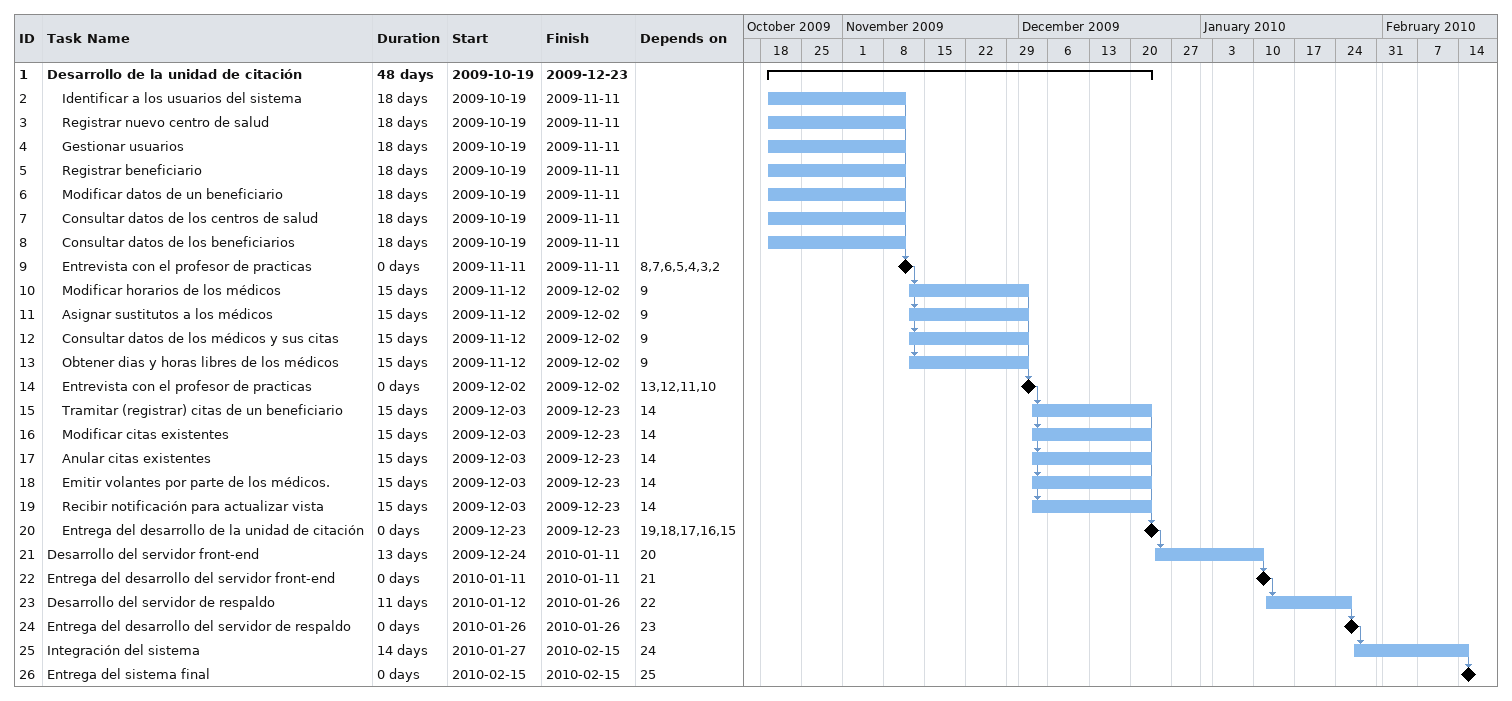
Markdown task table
| ID | Level | Task | Duration | Start | Finish | Predecessors |
|---|---|---|---|---|---|---|
| 1 | 1 | **Desarrollo de la unidad de citación** | 48d | 2009-10-19 | 2009-12-23 |  |
| 2 | 2 | Identificar a los usuarios del sistema | 18d | 2009-10-19 | 2009-11-11 |  |
| 3 | 2 | Registrar nuevo centro de salud | 18d | 2009-10-19 | 2009-11-11 |  |
| 4 | 2 | Gestionar usuarios | 18d | 2009-10-19 | 2009-11-11 |  |
| 5 | 2 | Registrar beneficiario | 18d | 2009-10-19 | 2009-11-11 |  |
| 6 | 2 | Modificar datos de un beneficiario | 18d | 2009-10-19 | 2009-11-11 |  |
| 7 | 2 | Consultar datos de los centros de salud | 18d | 2009-10-19 | 2009-11-11 |  |
| 8 | 2 | Consultar datos de los beneficiarios | 18d | 2009-10-19 | 2009-11-11 |  |
| 9 | 2 | Entrevista con el profesor de practicas | 0d | 2009-11-11 | 2009-11-11 | 8, 7, 6, 5, 4, 3, 2 |
| 10 | 2 | Modificar horarios de los médicos | 15d | 2009-11-12 | 2009-12-02 | 9 |
| 11 | 2 | Asignar sustitutos a los médicos | 15d | 2009-11-12 | 2009-12-02 | 9 |
| 12 | 2 | Consultar datos de los médicos y sus citas | 15d | 2009-11-12 | 2009-12-02 | 9 |
| 13 | 2 | Obtener dias y horas libres de los médicos | 15d | 2009-11-12 | 2009-12-02 | 9 |
| 14 | 2 | Entrevista con el profesor de practicas | 0d | 2009-12-02 | 2009-12-02 | 13, 12, 11, 10 |
| 15 | 2 | Tramitar (registrar) citas de un beneficiario | 15d | 2009-12-03 | 2009-12-23 | 14 |
| 16 | 2 | Modificar citas existentes | 15d | 2009-12-03 | 2009-12-23 | 14 |
| 17 | 2 | Anular citas existentes | 15d | 2009-12-03 | 2009-12-23 | 14 |
| 18 | 2 | Emitir volantes por parte de los médicos. | 15d | 2009-12-03 | 2009-12-23 | 14 |
| 19 | 2 | Recibir notificación para actualizar vista | 15d | 2009-12-03 | 2009-12-23 | 14 |
| 20 | 2 | Entrega del desarrollo de la unidad de citación | 0d | 2009-12-23 | 2009-12-23 | 19, 18, 17, 16, 15 |
| 21 | 1 | Desarrollo del servidor front-end | 13d | 2009-12-24 | 2010-01-11 | 20 |
| 22 | 1 | Entrega del desarrollo del servidor front-end | 0d | 2010-01-11 | 2010-01-11 | 21 |
| 23 | 1 | Desarrollo del servidor de respaldo | 11d | 2010-01-12 | 2010-01-26 | 22 |
| 24 | 1 | Entrega del desarrollo del servidor de respaldo | 0d | 2010-01-26 | 2010-01-26 | 23 |
| 25 | 1 | Integración del sistema | 14d | 2010-01-27 | 2010-02-15 | 24 |
| 26 | 1 | Entrega del sistema final | 0d | 2010-02-15 | 2010-02-15 | 25 |
